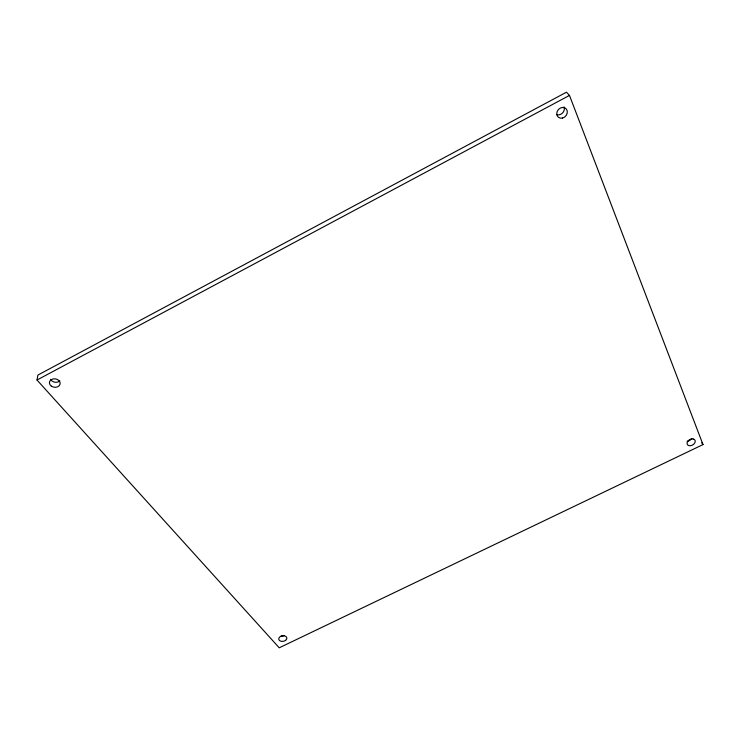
<?xml version="1.0" encoding="UTF-8"?>
<svg xmlns="http://www.w3.org/2000/svg" width="740" height="740" viewBox="0 0 740 740"><rect width="100%" height="100%" fill="white"/><g stroke="black" fill="none" stroke-linecap="round" stroke-linejoin="round"><path stroke-width="1.11" d="M37 380.027L37.925 375.05L566.47 92.195L569.476 95.414L703 444.583L279.239 647.805L37 380.027L569.476 95.414M701.77 442.788L703 444.583M691.678 438.506A4.357 3.043 -29.8 0 1 687.127 441.234M284.179 635.484A4.07 2.766 -9.6 0 1 281.117 636.021M59.764 380.952A5.365 4.218 8.1 0 1 50.625 379.38M564.056 106.893A5.716 4.875 -48.4 0 1 562.696 112.822A5.716 4.875 -48.4 0 1 556.933 114.682M285.649 640.313L284.808 640.831A4.088 2.775 -9.6 0 1 278.758 639.166A4.088 2.775 -9.6 0 1 284.225 635.836A4.088 2.775 -9.6 0 1 285.649 640.313M693.149 438.968L692.15 438.913A4.385 3.052 -29.7 0 0 687.118 443.963A4.385 3.052 -29.7 0 0 693.537 444.37A4.385 3.052 -29.7 0 0 693.149 438.968M51.439 386.206A5.402 4.237 7.9 0 0 60.116 383.977A5.402 4.237 7.9 0 0 52.836 378.991A5.402 4.237 7.9 0 0 51.439 386.206M562.511 118.058A5.753 4.902 -48 0 0 566.368 109.067A5.753 4.902 -48 0 0 557.229 111.37A5.753 4.902 -48 0 0 562.511 118.058"/></g></svg>
